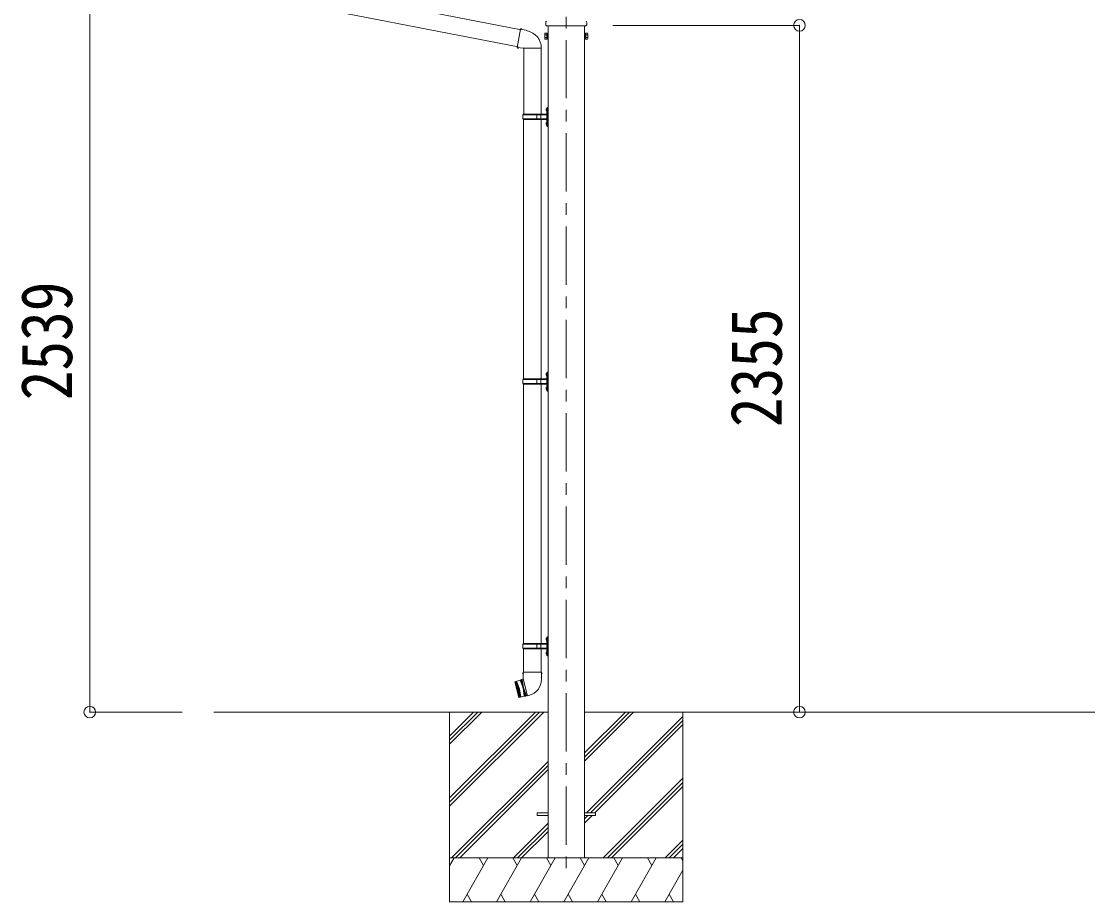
# Model space of a CAD drawing. Units: millimetres at full size, sheet at 1:40. Extents: x -11243 to 11243, y -7760 to 7760.
# Drawn here: x 333 to 3990, y -5048 to -2029 of the extents above; entities that cross this region are included whole.
import ezdxf
from ezdxf.enums import TextEntityAlignment as Align

# ---------------------------------------------------------------- set-up
doc = ezdxf.new("R2010")
doc.units = ezdxf.units.MM
doc.header["$LTSCALE"] = 40
doc.header["$PDMODE"] = 32
doc.header["$PDSIZE"] = 40
doc.linetypes.add('CHAIN1', pattern=[8, 5, -1, 1, -1])
for name, color, linetype, lineweight in [('0-0_0', 7, 'Continuous', 9), ('0-1_本体', 5, 'CHAIN1', 9), ('0-3_ELV2', 7, 'Continuous', 9), ('0-6_OTH_LINE', 6, 'Continuous', 9), ('0-9_OUTLINE', 7, 'Continuous', 9)]:
    doc.layers.add(name, color=color, linetype=linetype, lineweight=lineweight)
doc.styles.add('ＭＳ ゴシック', font='')
doc.styles.get('ＭＳ ゴシック').set_extended_font_data('MS Gothic')

msp = doc.modelspace()

# ---------------------------------------------------------------- linework, layer by layer
at = {"layer": '0-0_0'}
for p, q in [((993.81, -4397.91), (2139.87, -4397.91)), ((1802.37, -4397.91), (1802.37, -5047.91)), ((1802.37, -4692.08), (2096.55, -4397.91)), ((1802.37, -4706.22), (2110.69, -4397.91)), ((1802.37, -4720.37), (2124.83, -4397.91)), ((1802.37, -4508.24), (1912.7, -4397.91)), ((1802.37, -4494.09), (1898.56, -4397.91)), ((1802.37, -4479.95), (1884.42, -4397.91)), ((2264.87, -4566.24), (2433.2, -4397.91)), ((2264.87, -4552.09), (2419.06, -4397.91)), ((2264.87, -4537.95), (2404.92, -4397.91)), ((2264.87, -4397.91), (5239.91, -4397.91)), ((2271.55, -4743.41), (2602.37, -4412.59)), ((2602.37, -4397.91), (2602.37, -5047.91)), ((2285.69, -4743.41), (2602.37, -4426.73)), ((2299.83, -4743.41), (2602.37, -4440.87)), ((1808.68, -4897.91), (2139.87, -4566.72)), ((1822.82, -4897.91), (2139.87, -4580.86)), ((1836.96, -4897.91), (2139.87, -4595)), ((2329.18, -4897.91), (2602.37, -4624.72)), ((2343.32, -4897.91), (2602.37, -4638.86)), ((2357.46, -4897.91), (2602.37, -4653)), ((2264.87, -4778.37), (2290.83, -4752.41)), ((2264.87, -4764.22), (2276.69, -4752.41)), ((2139.87, -4778.85), (2020.81, -4897.91)), ((2034.95, -4897.91), (2139.87, -4792.99)), ((2049.1, -4897.91), (2139.87, -4807.13)), ((2541.31, -4897.91), (2602.37, -4836.85)), ((2555.45, -4897.91), (2602.37, -4850.99)), ((2602.37, -4897.91), (1802.37, -4897.91)), ((1802.37, -4925.41), (1818.25, -4897.91)), ((1847.12, -5047.91), (1933.72, -4897.91)), ((1918.72, -4923.89), (1903.72, -4897.9)), ((1962.59, -5047.9), (2049.19, -4897.91)), ((2034.19, -4923.89), (2019.19, -4897.91)), ((2078.06, -5047.91), (2164.66, -4897.91)), ((2149.66, -4923.89), (2134.66, -4897.91)), ((2193.53, -5047.91), (2280.13, -4897.91)), ((2265.13, -4923.89), (2250.13, -4897.9)), ((2309, -5047.91), (2395.6, -4897.91)), ((2380.6, -4923.89), (2365.6, -4897.91)), ((2424.47, -5047.91), (2511.07, -4897.91)), ((2481.07, -4897.91), (2496.07, -4923.89)), ((2569.6, -4897.91), (2602.37, -4865.13)), ((2596.54, -4897.91), (2602.37, -4908.01)), ((2539.94, -5047.91), (2602.37, -4939.77)), ((1862.12, -5021.93), (1877.11, -5047.91)), ((1977.59, -5021.93), (1992.58, -5047.9)), ((2093.06, -5021.92), (2108.06, -5047.91)), ((2208.53, -5021.93), (2223.53, -5047.91)), ((2324, -5021.93), (2339, -5047.91)), ((2439.47, -5021.93), (2454.46, -5047.91)), ((2554.94, -5021.93), (2569.93, -5047.91)), ((1802.37, -5047.91), (2602.37, -5047.91))]:
    msp.add_line(p, q, dxfattribs=at)
at = {"layer": '0-1_本体'}
msp.add_line((2202.37, -1773.08), (2202.37, -4948.52), dxfattribs=at)
at = {"layer": '0-3_ELV2', "color": 4}
for p, q in [((2132.12, -2040.51), (2132.12, -2032.51)), ((2133.82, -2043.91), (2133.82, -2043.9)), ((2134.12, -2044.01), (2134.1, -2044.01)), ((2134.12, -2044.01), (2270.62, -2044.01)), ((2139.87, -4897.91), (2139.87, -2044.01)), ((2264.87, -2044.01), (2264.87, -4897.91)), ((2270.64, -2044.01), (2270.62, -2044.01)), ((2272.62, -2032.51), (2272.62, -2040.51)), ((2128.37, -2071.41), (2129.13, -2070.09)), ((2128.37, -2071.41), (2128.37, -2088.41)), ((2135.37, -2070.09), (2129.13, -2070.09)), ((2135.37, -2075), (2129.13, -2075)), ((2135.37, -2089.72), (2135.37, -2070.09)), ((2135.37, -2070.71), (2137.87, -2070.71)), ((2269.37, -2070.71), (2266.87, -2070.71)), ((2269.37, -2089.72), (2269.37, -2070.09)), ((2269.37, -2070.09), (2275.61, -2070.09)), ((2269.37, -2075), (2275.61, -2075)), ((2276.37, -2071.41), (2275.61, -2070.09)), ((2276.37, -2071.41), (2276.37, -2088.41)), ((2128.37, -2088.41), (2129.13, -2089.72)), ((2135.37, -2084.81), (2129.13, -2084.81)), ((2135.37, -2089.72), (2129.13, -2089.72)), ((2137.87, -2089.11), (2135.37, -2089.11)), ((2264.87, -2090.41), (2266.87, -2090.41)), ((2266.87, -2089.11), (2269.37, -2089.11)), ((2269.37, -2084.81), (2275.61, -2084.81)), ((2269.37, -2089.72), (2275.61, -2089.72)), ((2276.37, -2088.41), (2275.61, -2089.72)), ((2102.37, -4743.41), (2139.87, -4743.41)), ((2102.37, -4743.41), (2102.37, -4752.41)), ((2102.37, -4752.41), (2139.87, -4752.41)), ((2264.87, -4743.41), (2302.37, -4743.41)), ((2264.87, -4752.41), (2302.37, -4752.41)), ((2302.37, -4743.41), (2302.37, -4752.41))]:
    msp.add_line(p, q, dxfattribs=at)
for points in [[(2133.93, -2043.97), (2133.88, -2043.94), (2133.82, -2043.91)], [(2134.1, -2044.01), (2133.94, -2043.97), (2133.93, -2043.97)], [(2270.81, -2043.97), (2270.65, -2044), (2270.64, -2044.01)], [(2270.92, -2043.9), (2270.92, -2043.91), (2270.81, -2043.97)], [(2266.87, -2090.41), (2266.87, -2069.41), (2264.87, -2069.41)]]:
    msp.add_lwpolyline(points, dxfattribs=at)
msp.add_lwpolyline([(2137.87, -2090.41), (2137.87, -2069.41), (2139.87, -2069.41), (2139.87, -2090.41)], close=True, dxfattribs=at)
for centre, radius, start, end in [((2136.37, -2032.51), 4.25, 125.37642, 180), ((2136.37, -2040.51), 4.25, 180, 233.11111), ((2268.37, -2032.51), 4.25, 0, 54.62358), ((2268.37, -2040.51), 4.25, 306.88889, 0), ((2144.61, -2079.91), 16.24, 162.41205, 197.58795), ((2132.72, -2072.54), 4.34, 145.61575, 214.38425), ((2260.13, -2079.91), 16.24, 342.41205, 17.58795), ((2272.03, -2072.54), 4.34, 325.61575, 34.38425), ((2132.72, -2087.27), 4.34, 145.61575, 214.38425), ((2272.03, -2087.27), 4.34, 325.61575, 34.38425)]:
    msp.add_arc(centre, radius, start, end, dxfattribs=at)
at = {"layer": '0-6_OTH_LINE'}
for p, q in [((568.34, -4397.91), (568.34, -1859.13)), ((3002.04, -2042.91), (2362.01, -2042.91)), ((3002.04, -2042.91), (3002.04, -4397.91)), ((568.34, -4397.91), (884.58, -4397.91)), ((3002.04, -4397.91), (2362.01, -4397.91))]:
    msp.add_line(p, q, dxfattribs=at)
for p in [(3002.04, -2042.91), (568.34, -4397.91), (3002.04, -4397.91)]:
    msp.add_point(p, dxfattribs=at)
at = {"layer": '0-9_OUTLINE'}
for p, q in [((2047.47, -2057.98), (1154.27, -1884.36)), ((2037.1, -2116.78), (1142.87, -1942.96)), ((2045.32, -2055.58), (2034.26, -2118.31)), ((2045.32, -2055.58), (2046.46, -2053.59)), ((2045.32, -2055.58), (2064.95, -2059.39)), ((2046.46, -2053.59), (2050.03, -2054.22)), ((2050.03, -2054.22), (2050.44, -2056.57)), ((2064.95, -2059.39), (2066.64, -2061.02)), ((2066.64, -2061.02), (2068.76, -2061.47)), ((2034.26, -2118.31), (2034.66, -2120.56)), ((2034.26, -2118.31), (2054.01, -2121.44)), ((2034.66, -2120.56), (2038.22, -2121.19)), ((2038.22, -2121.19), (2039.41, -2119.12)), ((2054.01, -2121.44), (2056.22, -2120.45)), ((2056.22, -2120.45), (2056.22, -2120.49)), ((2056.38, -2120.68), (2057.08, -2120.81)), ((2056.52, -2120.85), (2056.52, -2347.91)), ((2115.55, -2120.85), (2057.19, -2120.85)), ((2116.35, -2120.68), (2115.66, -2120.81)), ((2116.22, -2120.85), (2116.22, -2347.91)), ((2133.57, -2330.76), (2135.61, -2331.76)), ((2134.84, -2328.76), (2135.47, -2328.76)), ((2134.84, -2328.76), (2134.84, -2337.06)), ((2134.84, -2337.06), (2135.47, -2337.06)), ((2135.47, -2328.76), (2135.87, -2329.16)), ((2135.61, -2331.76), (2136.23, -2332.91)), ((2137.87, -2324.41), (2135.87, -2326.41)), ((2135.87, -2326.41), (2135.87, -2387.41)), ((2137.87, -2324.41), (2137.87, -2389.41)), ((2137.87, -2324.41), (2139.87, -2324.41)), ((2052.87, -2349.91), (2053.87, -2347.91)), ((2052.87, -2363.91), (2052.87, -2349.91)), ((2101.36, -2349.91), (2052.87, -2349.91)), ((2052.87, -2363.91), (2053.87, -2365.91)), ((2101.36, -2363.91), (2052.87, -2363.91)), ((2135.37, -2347.91), (2053.87, -2347.91)), ((2053.87, -2365.91), (2135.37, -2365.91)), ((2056.02, -2365.91), (2056.02, -3255.4)), ((2101.36, -2365.91), (2101.36, -2347.91)), ((2102.12, -2347.91), (2104.12, -2349.91)), ((2102.12, -2365.91), (2104.12, -2363.91)), ((2135.37, -2349.91), (2104.12, -2349.91)), ((2135.37, -2363.91), (2104.12, -2363.91)), ((2114.5, -2349.91), (2112.5, -2347.91)), ((2114.5, -2363.91), (2112.5, -2365.91)), ((2114.5, -2363.91), (2114.5, -2349.91)), ((2115.72, -2365.91), (2115.72, -3255.4)), ((2134.84, -2376.76), (2135.47, -2376.76)), ((2134.84, -2376.76), (2134.84, -2385.06)), ((2135.47, -2376.76), (2135.47, -2385.06)), ((2135.47, -2376.76), (2135.87, -2377.16)), ((2133.57, -2378.76), (2135.61, -2379.76)), ((2134.84, -2385.06), (2135.47, -2385.06)), ((2135.47, -2385.06), (2135.87, -2384.66)), ((2135.61, -2379.76), (2136.23, -2380.91)), ((2135.87, -2387.41), (2137.87, -2389.41)), ((2139.87, -2389.41), (2137.87, -2389.41)), ((2133.57, -3238.26), (2135.61, -3239.26)), ((2134.84, -3236.26), (2135.47, -3236.26)), ((2134.84, -3236.26), (2134.84, -3244.56)), ((2134.84, -3244.56), (2135.47, -3244.56)), ((2135.47, -3236.26), (2135.87, -3236.66)), ((2135.61, -3239.26), (2136.23, -3240.41)), ((2137.87, -3231.91), (2135.87, -3233.91)), ((2135.87, -3233.91), (2135.87, -3294.91)), ((2137.87, -3231.91), (2137.87, -3296.91)), ((2137.87, -3231.91), (2139.87, -3231.91)), ((2052.87, -3257.41), (2053.87, -3255.41)), ((2052.87, -3271.41), (2052.87, -3257.41)), ((2101.36, -3257.41), (2052.87, -3257.41)), ((2052.87, -3271.41), (2053.87, -3273.41)), ((2101.36, -3271.41), (2052.87, -3271.41)), ((2135.37, -3255.41), (2053.87, -3255.41)), ((2053.87, -3273.41), (2135.37, -3273.41)), ((2056.02, -3273.4), (2056.02, -4162.91)), ((2101.36, -3273.41), (2101.36, -3255.41)), ((2102.12, -3255.41), (2104.12, -3257.41)), ((2102.12, -3273.41), (2104.12, -3271.41)), ((2135.37, -3257.41), (2104.12, -3257.41)), ((2135.37, -3271.41), (2104.12, -3271.41)), ((2114.5, -3257.41), (2112.5, -3255.41)), ((2114.5, -3271.41), (2112.5, -3273.41)), ((2114.5, -3271.41), (2114.5, -3257.41)), ((2115.72, -3273.4), (2115.72, -4162.91)), ((2133.57, -3286.26), (2135.61, -3287.26)), ((2134.84, -3284.26), (2135.47, -3284.26)), ((2134.84, -3284.26), (2134.84, -3292.56)), ((2135.47, -3284.26), (2135.47, -3292.56)), ((2135.47, -3284.26), (2135.87, -3284.66)), ((2135.61, -3287.26), (2136.23, -3288.41)), ((2134.84, -3292.56), (2135.47, -3292.56)), ((2135.47, -3292.56), (2135.87, -3292.16)), ((2135.87, -3294.91), (2137.87, -3296.91)), ((2139.87, -3296.91), (2137.87, -3296.91)), ((2052.87, -4164.91), (2053.87, -4162.91)), ((2052.87, -4178.91), (2052.87, -4164.91)), ((2101.36, -4164.91), (2052.87, -4164.91)), ((2135.37, -4162.91), (2053.87, -4162.91)), ((2101.36, -4180.91), (2101.36, -4162.91)), ((2102.12, -4162.91), (2104.12, -4164.91)), ((2135.37, -4164.91), (2104.12, -4164.91)), ((2114.5, -4164.91), (2112.5, -4162.91)), ((2114.5, -4178.91), (2114.5, -4164.91)), ((2133.57, -4145.76), (2135.61, -4146.76)), ((2134.84, -4143.76), (2135.47, -4143.76)), ((2134.84, -4143.76), (2134.84, -4152.06)), ((2134.84, -4152.06), (2135.47, -4152.06)), ((2135.47, -4143.76), (2135.87, -4144.16)), ((2135.61, -4146.76), (2136.23, -4147.91)), ((2137.87, -4139.41), (2135.87, -4141.41)), ((2135.87, -4141.41), (2135.87, -4202.41)), ((2137.87, -4139.41), (2137.87, -4204.41)), ((2137.87, -4139.41), (2139.87, -4139.41)), ((2052.87, -4178.91), (2053.87, -4180.91)), ((2101.36, -4178.91), (2052.87, -4178.91)), ((2053.87, -4180.91), (2135.37, -4180.91)), ((2056.02, -4180.91), (2056.02, -4260.61)), ((2102.12, -4180.91), (2104.12, -4178.91)), ((2135.37, -4178.91), (2104.12, -4178.91)), ((2114.5, -4178.91), (2112.5, -4180.91)), ((2115.72, -4180.91), (2115.72, -4260.61)), ((2133.57, -4193.76), (2135.61, -4194.76)), ((2134.84, -4191.76), (2135.47, -4191.76)), ((2134.84, -4191.76), (2134.84, -4200.06)), ((2134.84, -4200.06), (2135.47, -4200.06)), ((2135.47, -4191.76), (2135.47, -4200.06)), ((2135.47, -4191.76), (2135.87, -4192.16)), ((2135.47, -4200.06), (2135.87, -4199.66)), ((2135.61, -4194.76), (2136.23, -4195.91)), ((2135.87, -4202.41), (2137.87, -4204.41)), ((2139.87, -4204.41), (2137.87, -4204.41)), ((2054.17, -4260.61), (2052.47, -4265.11)), ((2054.2, -4265.61), (2052.47, -4265.11)), ((2117.57, -4260.61), (2054.17, -4260.61)), ((2054.17, -4260.61), (2054.31, -4283.85)), ((2117.57, -4260.61), (2117.42, -4285.61)), ((2025.59, -4294.14), (2025.94, -4293.52)), ((2025.59, -4294.14), (2039.9, -4347.55)), ((2043.81, -4288.74), (2025.94, -4293.52)), ((2040.51, -4347.91), (2025.94, -4293.52)), ((2029.8, -4292.49), (2044.38, -4346.87)), ((2034.19, -4320.46), (2029.8, -4292.49)), ((2031.74, -4291.97), (2046.31, -4346.35)), ((2041.92, -4318.39), (2031.74, -4291.97)), ((2046.45, -4286.99), (2043.81, -4288.74)), ((2046.45, -4286.99), (2048.38, -4286.48)), ((2061.54, -4343.31), (2046.45, -4286.99)), ((2051.34, -4285.94), (2048.38, -4286.48)), ((2048.38, -4286.48), (2063.47, -4342.79)), ((2054.24, -4285.16), (2051.34, -4285.94)), ((2051.34, -4285.94), (2055.93, -4314.63)), ((2054.31, -4283.85), (2053.92, -4283.96)), ((2053.92, -4283.96), (2069.52, -4342.2)), ((2066.3, -4341.77), (2055.93, -4314.63)), ((2034.19, -4320.46), (2044.38, -4346.87)), ((2040.51, -4347.91), (2039.9, -4347.55)), ((2058.38, -4343.12), (2040.51, -4347.91)), ((2041.92, -4318.39), (2046.31, -4346.35)), ((2061.54, -4343.31), (2058.38, -4343.12)), ((2061.54, -4343.31), (2063.47, -4342.79)), ((2066.3, -4341.77), (2063.47, -4342.79)), ((2069.2, -4341), (2066.3, -4341.77)), ((2069.52, -4342.2), (2074.43, -4340.89))]:
    msp.add_line(p, q, dxfattribs=at)
for points in [[(2133.57, -2335.06), (2135.61, -2334.06), (2136.23, -2332.91)], [(2135.47, -2328.76), (2135.47, -2337.06), (2135.87, -2336.66)], [(2133.57, -2383.06), (2135.61, -2382.06), (2136.23, -2380.91)], [(2133.57, -3242.56), (2135.61, -3241.56), (2136.23, -3240.41)], [(2135.47, -3236.26), (2135.47, -3244.56), (2135.87, -3244.16)], [(2133.57, -3290.56), (2135.61, -3289.56), (2136.23, -3288.41)], [(2133.57, -4150.06), (2135.61, -4149.06), (2136.23, -4147.91)], [(2135.47, -4143.76), (2135.47, -4152.06), (2135.87, -4151.66)], [(2133.57, -4198.06), (2135.61, -4197.06), (2136.23, -4195.91)], [(2117.57, -4260.61), (2119.07, -4265.11), (2117.54, -4265.61)], [(2043.81, -4288.74), (2053.99, -4315.15), (2058.38, -4343.12)]]:
    msp.add_lwpolyline(points, dxfattribs=at)
for centre, radius, start, end in [((2056.22, -2120.45), 60.3, 359.96938, 78), ((2056.42, -2120.49), 0.2, 180, 260), ((2057.03, -2121.1), 0.3, 57.22653, 80), ((2115.71, -2121.1), 0.3, 100, 122.77347), ((2116.32, -2120.49), 0.2, 280, 359.96938), ((2139.17, -2332.91), 6, 136.21765, 223.78235), ((2139.17, -2380.91), 6, 136.21765, 223.78235), ((2135.37, -2347.41), 0.5, 270, 0), ((2135.37, -2349.41), 0.5, 270, 0), ((2135.37, -2364.41), 0.5, 0, 90), ((2135.37, -2366.41), 0.5, 0, 90), ((2139.17, -3240.41), 6, 136.21765, 223.78235), ((2139.17, -3288.41), 6, 136.21765, 223.78235), ((2135.37, -3254.91), 0.5, 270, 0), ((2135.37, -3256.91), 0.5, 270, 0), ((2135.37, -3271.91), 0.5, 0, 90), ((2135.37, -3273.91), 0.5, 0, 90), ((2139.17, -4147.91), 6, 136.21765, 223.78235), ((2135.37, -4162.41), 0.5, 270, 0), ((2135.37, -4164.41), 0.5, 270, 0), ((2139.17, -4195.91), 6, 136.21765, 223.78235), ((2135.37, -4179.41), 0.5, 0, 90), ((2135.37, -4181.41), 0.5, 0, 90), ((2059.42, -4284.86), 58, 285, 359.65623)]:
    msp.add_arc(centre, radius, start, end, dxfattribs=at)

# ---------------------------------------------------------------- texts
at = {"layer": '0-6_OTH_LINE', "color": 7, "style": 'ＭＳ ゴシック', "width": 0.85}
for s, p in [('2539', (560.34, -3328.52)), ('2355', (2994.04, -3420.41))]:
    msp.add_text(s, height=176, rotation=90, dxfattribs=at).set_placement(p, align=Align.BOTTOM_LEFT)

doc.saveas('drawing.dxf')
